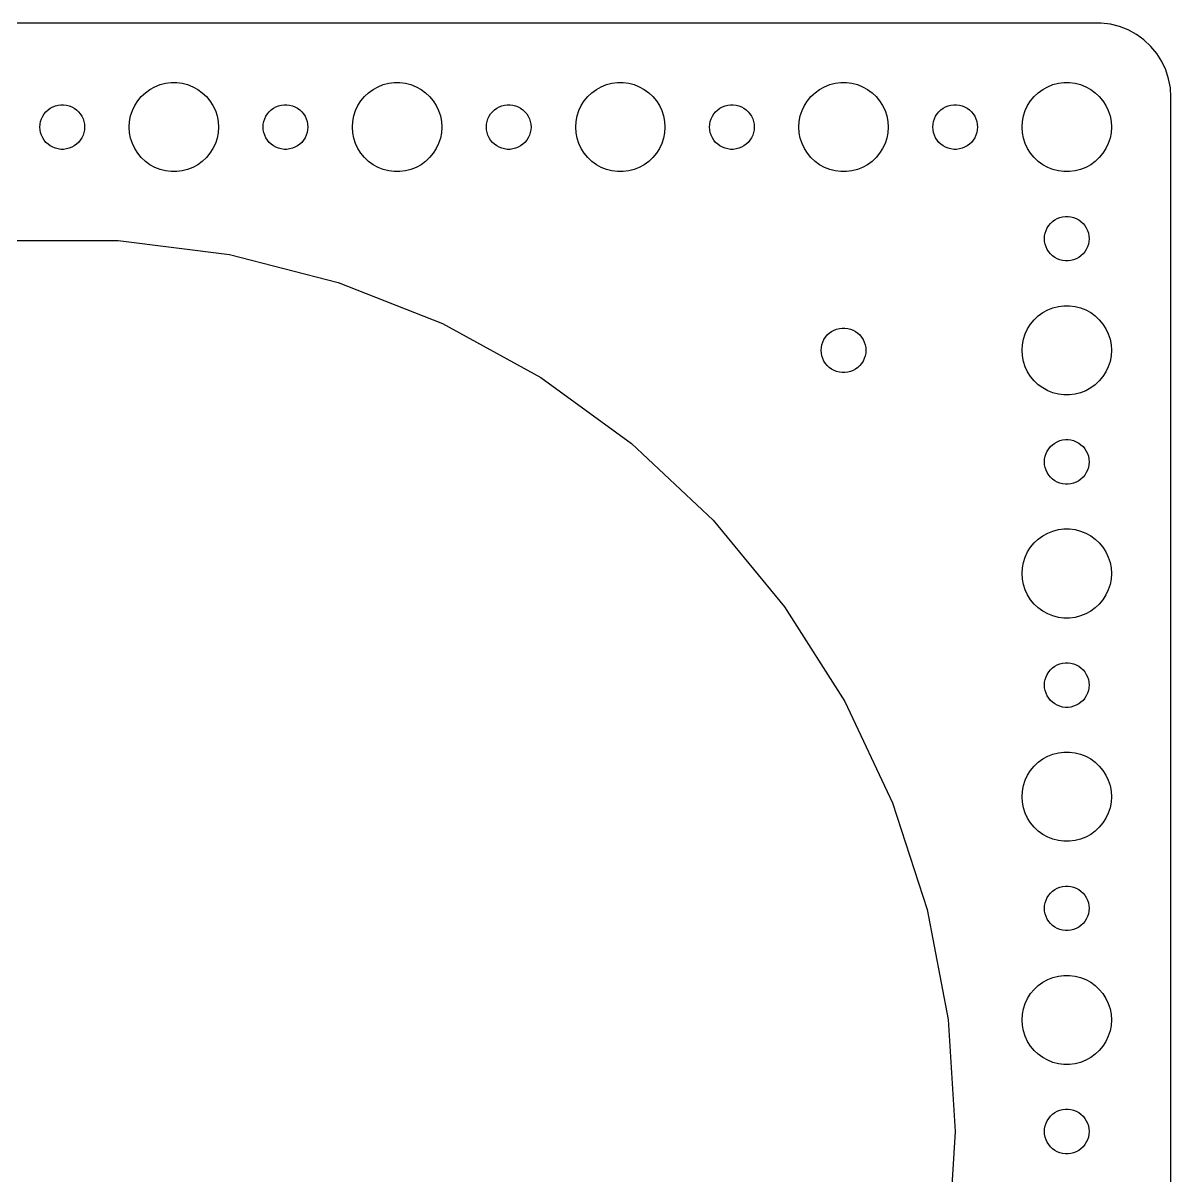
# Model space of a CAD drawing. Header units: metres. Extents: x -74 to 74, y -74 to 74.
# Drawn here: x -2.6 to 74.5, y -3 to 74.5 of the extents above; entities that cross this region are included whole.
import ezdxf

# ---------------------------------------------------------------- set-up
doc = ezdxf.new("R2010")
doc.units = ezdxf.units.M

msp = doc.modelspace()

# ---------------------------------------------------------------- linework, layer by layer
for p, q in [((69.8139, 74.4901), (-69.8139, 74.4901)), ((70.4369, 74.4114), (69.8139, 74.4901)), ((71.0451, 74.2553), (70.4369, 74.4114)), ((71.6289, 74.0241), (71.0451, 74.2553)), ((72.1791, 73.7216), (71.6289, 74.0241)), ((72.6871, 73.3526), (72.1791, 73.7216)), ((73.1448, 72.9227), (72.6871, 73.3526)), ((73.5451, 72.4389), (73.1448, 72.9227)), ((73.8815, 71.9088), (73.5451, 72.4389)), ((74.1489, 71.3406), (73.8815, 71.9088)), ((74.3429, 70.7434), (74.1489, 71.3406)), ((74.4606, 70.1267), (74.3429, 70.7434)), ((5.31308, 69.5536), (5.58772, 69.8115)), ((5.58772, 69.8115), (5.89252, 70.033)), ((5.89252, 70.033), (6.22266, 70.2145)), ((6.22266, 70.2145), (6.57294, 70.3532)), ((6.57294, 70.3532), (6.93785, 70.4469)), ((6.93785, 70.4469), (7.31161, 70.4941)), ((7.31161, 70.4941), (7.68837, 70.4941)), ((7.68837, 70.4941), (8.06213, 70.4469)), ((8.06213, 70.4469), (8.42705, 70.3532)), ((8.42705, 70.3532), (8.77733, 70.2145)), ((8.77733, 70.2145), (9.10747, 70.033)), ((9.10747, 70.033), (9.41226, 69.8115)), ((9.41226, 69.8115), (9.6869, 69.5536)), ((20.3131, 69.5536), (20.5877, 69.8115)), ((20.5877, 69.8115), (20.8925, 70.033)), ((20.8925, 70.033), (21.2227, 70.2145)), ((21.2227, 70.2145), (21.5729, 70.3532)), ((21.5729, 70.3532), (21.9379, 70.4469)), ((21.9379, 70.4469), (22.3116, 70.4941)), ((22.3116, 70.4941), (22.6884, 70.4941)), ((22.6884, 70.4941), (23.0621, 70.4469)), ((23.0621, 70.4469), (23.427, 70.3532)), ((23.427, 70.3532), (23.7773, 70.2145)), ((23.7773, 70.2145), (24.1075, 70.033)), ((24.1075, 70.033), (24.4123, 69.8115)), ((24.4123, 69.8115), (24.6869, 69.5536)), ((35.3131, 69.5536), (35.5877, 69.8115)), ((35.5877, 69.8115), (35.8925, 70.033)), ((35.8925, 70.033), (36.2227, 70.2145)), ((36.2227, 70.2145), (36.5729, 70.3532)), ((36.5729, 70.3532), (36.9379, 70.4469)), ((36.9379, 70.4469), (37.3116, 70.4941)), ((37.3116, 70.4941), (37.6884, 70.4941)), ((37.6884, 70.4941), (38.0621, 70.4469)), ((38.0621, 70.4469), (38.427, 70.3532)), ((38.427, 70.3532), (38.7773, 70.2145)), ((38.7773, 70.2145), (39.1075, 70.033)), ((39.1075, 70.033), (39.4123, 69.8115)), ((39.4123, 69.8115), (39.6869, 69.5536)), ((50.3131, 69.5536), (50.5877, 69.8115)), ((50.5877, 69.8115), (50.8925, 70.033)), ((50.8925, 70.033), (51.2227, 70.2145)), ((51.2227, 70.2145), (51.5729, 70.3532)), ((51.5729, 70.3532), (51.9379, 70.4469)), ((51.9379, 70.4469), (52.3116, 70.4941)), ((52.3116, 70.4941), (52.6884, 70.4941)), ((52.6884, 70.4941), (53.0621, 70.4469)), ((53.0621, 70.4469), (53.427, 70.3532)), ((53.427, 70.3532), (53.7773, 70.2145)), ((53.7773, 70.2145), (54.1075, 70.033)), ((54.1075, 70.033), (54.4123, 69.8115)), ((54.4123, 69.8115), (54.6869, 69.5536)), ((65.3131, 69.5536), (65.5877, 69.8115)), ((65.5877, 69.8115), (65.8925, 70.033)), ((65.8925, 70.033), (66.2227, 70.2145)), ((66.2227, 70.2145), (66.573, 70.3532)), ((66.573, 70.3532), (66.9379, 70.4469)), ((66.9379, 70.4469), (67.3116, 70.4941)), ((67.3116, 70.4941), (67.6884, 70.4941)), ((67.6884, 70.4941), (68.0621, 70.4469)), ((68.0621, 70.4469), (68.427, 70.3532)), ((68.427, 70.3532), (68.7773, 70.2145)), ((68.7773, 70.2145), (69.1075, 70.033)), ((69.1075, 70.033), (69.4123, 69.8115)), ((69.4123, 69.8115), (69.6869, 69.5536)), ((74.5, 69.5), (74.4606, 70.1267)), ((-0.46352, 68.9266), (-0.28107, 68.9734)), ((-0.28107, 68.9734), (-0.09418, 68.997)), ((-0.09418, 68.997), (0.09418, 68.997)), ((0.09418, 68.997), (0.28107, 68.9734)), ((0.28107, 68.9734), (0.46352, 68.9266)), ((4.87108, 68.9453), (5.07294, 69.2634)), ((5.07294, 69.2634), (5.31308, 69.5536)), ((9.6869, 69.5536), (9.92705, 69.2634)), ((9.92705, 69.2634), (10.1289, 68.9453)), ((14.5365, 68.9266), (14.7189, 68.9734)), ((14.7189, 68.9734), (14.9058, 68.997)), ((14.9058, 68.997), (15.0942, 68.997)), ((15.0942, 68.997), (15.2811, 68.9734)), ((15.2811, 68.9734), (15.4635, 68.9266)), ((19.8711, 68.9453), (20.0729, 69.2634)), ((20.0729, 69.2634), (20.3131, 69.5536)), ((24.6869, 69.5536), (24.927, 69.2634)), ((24.927, 69.2634), (25.1289, 68.9453)), ((29.5365, 68.9266), (29.7189, 68.9734)), ((29.7189, 68.9734), (29.9058, 68.997)), ((29.9058, 68.997), (30.0942, 68.997)), ((30.0942, 68.997), (30.2811, 68.9734)), ((30.2811, 68.9734), (30.4635, 68.9266)), ((34.8711, 68.9453), (35.0729, 69.2634)), ((35.0729, 69.2634), (35.3131, 69.5536)), ((39.6869, 69.5536), (39.927, 69.2634)), ((39.927, 69.2634), (40.1289, 68.9453)), ((44.5365, 68.9266), (44.7189, 68.9734)), ((44.7189, 68.9734), (44.9058, 68.997)), ((44.9058, 68.997), (45.0942, 68.997)), ((45.0942, 68.997), (45.2811, 68.9734)), ((45.2811, 68.9734), (45.4635, 68.9266)), ((49.8711, 68.9453), (50.0729, 69.2634)), ((50.0729, 69.2634), (50.3131, 69.5536)), ((54.6869, 69.5536), (54.927, 69.2634)), ((54.927, 69.2634), (55.1289, 68.9453)), ((59.5365, 68.9266), (59.7189, 68.9734)), ((59.7189, 68.9734), (59.9058, 68.997)), ((59.9058, 68.997), (60.0942, 68.997)), ((60.0942, 68.997), (60.2811, 68.9734)), ((60.2811, 68.9734), (60.4635, 68.9266)), ((64.8711, 68.9453), (65.073, 69.2634)), ((65.073, 69.2634), (65.3131, 69.5536)), ((69.6869, 69.5536), (69.927, 69.2634)), ((69.927, 69.2634), (70.1289, 68.9453)), ((74.5, -69.5), (74.5, 69.5)), ((-1.39465, 68.0522), (-1.31445, 68.2226)), ((-1.31445, 68.2226), (-1.21352, 68.3817)), ((-1.21352, 68.3817), (-1.09344, 68.5268)), ((-1.09344, 68.5268), (-0.95613, 68.6558)), ((-0.95613, 68.6558), (-0.80373, 68.7665)), ((-0.80373, 68.7665), (-0.63866, 68.8572)), ((-0.63866, 68.8572), (-0.46352, 68.9266)), ((0.46352, 68.9266), (0.63866, 68.8572)), ((0.63866, 68.8572), (0.80373, 68.7665)), ((0.80373, 68.7665), (0.95613, 68.6558)), ((0.95613, 68.6558), (1.09344, 68.5268)), ((1.09344, 68.5268), (1.21352, 68.3817)), ((1.21352, 68.3817), (1.31445, 68.2226)), ((1.31445, 68.2226), (1.39465, 68.0522)), ((4.52365, 67.876), (4.59424, 68.2461)), ((4.59424, 68.2461), (4.71066, 68.6044)), ((4.71066, 68.6044), (4.87108, 68.9453)), ((10.1289, 68.9453), (10.2893, 68.6044)), ((10.2893, 68.6044), (10.4057, 68.2461)), ((10.4057, 68.2461), (10.4763, 67.876)), ((13.6053, 68.0522), (13.6855, 68.2226)), ((13.6855, 68.2226), (13.7865, 68.3817)), ((13.7865, 68.3817), (13.9065, 68.5268)), ((13.9065, 68.5268), (14.0439, 68.6558)), ((14.0439, 68.6558), (14.1963, 68.7665)), ((14.1963, 68.7665), (14.3613, 68.8572)), ((14.3613, 68.8572), (14.5365, 68.9266)), ((15.4635, 68.9266), (15.6387, 68.8572)), ((15.6387, 68.8572), (15.8037, 68.7665)), ((15.8037, 68.7665), (15.9561, 68.6558)), ((15.9561, 68.6558), (16.0934, 68.5268)), ((16.0934, 68.5268), (16.2135, 68.3817)), ((16.2135, 68.3817), (16.3145, 68.2226)), ((16.3145, 68.2226), (16.3947, 68.0522)), ((19.5237, 67.876), (19.5942, 68.2461)), ((19.5942, 68.2461), (19.7107, 68.6044)), ((19.7107, 68.6044), (19.8711, 68.9453)), ((25.1289, 68.9453), (25.2893, 68.6044)), ((25.2893, 68.6044), (25.4057, 68.2461)), ((25.4057, 68.2461), (25.4763, 67.876)), ((28.6053, 68.0522), (28.6855, 68.2226)), ((28.6855, 68.2226), (28.7865, 68.3817)), ((28.7865, 68.3817), (28.9065, 68.5268)), ((28.9065, 68.5268), (29.0439, 68.6558)), ((29.0439, 68.6558), (29.1963, 68.7665)), ((29.1963, 68.7665), (29.3613, 68.8572)), ((29.3613, 68.8572), (29.5365, 68.9266)), ((30.4635, 68.9266), (30.6387, 68.8572)), ((30.6387, 68.8572), (30.8037, 68.7665)), ((30.8037, 68.7665), (30.9561, 68.6558)), ((30.9561, 68.6558), (31.0934, 68.5268)), ((31.0934, 68.5268), (31.2135, 68.3817)), ((31.2135, 68.3817), (31.3145, 68.2226)), ((31.3145, 68.2226), (31.3947, 68.0522)), ((34.5237, 67.876), (34.5942, 68.2461)), ((34.5942, 68.2461), (34.7107, 68.6044)), ((34.7107, 68.6044), (34.8711, 68.9453)), ((40.1289, 68.9453), (40.2893, 68.6044)), ((40.2893, 68.6044), (40.4057, 68.2461)), ((40.4057, 68.2461), (40.4763, 67.876)), ((43.6053, 68.0522), (43.6855, 68.2226)), ((43.6855, 68.2226), (43.7865, 68.3817)), ((43.7865, 68.3817), (43.9065, 68.5268)), ((43.9065, 68.5268), (44.0439, 68.6558)), ((44.0439, 68.6558), (44.1963, 68.7665)), ((44.1963, 68.7665), (44.3613, 68.8572)), ((44.3613, 68.8572), (44.5365, 68.9266)), ((45.4635, 68.9266), (45.6387, 68.8572)), ((45.6387, 68.8572), (45.8037, 68.7665)), ((45.8037, 68.7665), (45.9561, 68.6558)), ((45.9561, 68.6558), (46.0934, 68.5268)), ((46.0934, 68.5268), (46.2135, 68.3817)), ((46.2135, 68.3817), (46.3145, 68.2226)), ((46.3145, 68.2226), (46.3947, 68.0522)), ((49.5237, 67.876), (49.5942, 68.2461)), ((49.5942, 68.2461), (49.7107, 68.6044)), ((49.7107, 68.6044), (49.8711, 68.9453)), ((55.1289, 68.9453), (55.2893, 68.6044)), ((55.2893, 68.6044), (55.4057, 68.2461)), ((55.4057, 68.2461), (55.4763, 67.876)), ((58.6053, 68.0522), (58.6855, 68.2226)), ((58.6855, 68.2226), (58.7865, 68.3817)), ((58.7865, 68.3817), (58.9065, 68.5268)), ((58.9065, 68.5268), (59.0439, 68.6558)), ((59.0439, 68.6558), (59.1963, 68.7665)), ((59.1963, 68.7665), (59.3613, 68.8572)), ((59.3613, 68.8572), (59.5365, 68.9266)), ((60.4635, 68.9266), (60.6387, 68.8572)), ((60.6387, 68.8572), (60.8037, 68.7665)), ((60.8037, 68.7665), (60.9561, 68.6558)), ((60.9561, 68.6558), (61.0934, 68.5268)), ((61.0934, 68.5268), (61.2135, 68.3817)), ((61.2135, 68.3817), (61.3145, 68.2226)), ((61.3145, 68.2226), (61.3947, 68.0522)), ((64.5237, 67.876), (64.5943, 68.2461)), ((64.5943, 68.2461), (64.7107, 68.6044)), ((64.7107, 68.6044), (64.8711, 68.9453)), ((70.1289, 68.9453), (70.2893, 68.6044)), ((70.2893, 68.6044), (70.4057, 68.2461)), ((70.4057, 68.2461), (70.4763, 67.876)), ((-1.5, 67.5), (-1.48816, 67.688)), ((-1.48816, 67.312), (-1.5, 67.5)), ((-1.48816, 67.688), (-1.45287, 67.873)), ((-1.45287, 67.873), (-1.39465, 68.0522)), ((1.39465, 68.0522), (1.45287, 67.873)), ((1.45287, 67.873), (1.48816, 67.688)), ((1.48816, 67.688), (1.5, 67.5)), ((1.5, 67.5), (1.48816, 67.312)), ((4.5, 67.5), (4.52365, 67.876)), ((4.52365, 67.124), (4.5, 67.5)), ((10.4763, 67.876), (10.5, 67.5)), ((10.5, 67.5), (10.4763, 67.124)), ((13.5, 67.5), (13.5118, 67.688)), ((13.5118, 67.312), (13.5, 67.5)), ((13.5118, 67.688), (13.5471, 67.873)), ((13.5471, 67.873), (13.6053, 68.0522)), ((16.3947, 68.0522), (16.4529, 67.873)), ((16.4529, 67.873), (16.4882, 67.688)), ((16.4882, 67.688), (16.5, 67.5)), ((16.5, 67.5), (16.4882, 67.312)), ((19.5, 67.5), (19.5237, 67.876)), ((19.5237, 67.124), (19.5, 67.5)), ((25.4763, 67.876), (25.5, 67.5)), ((25.5, 67.5), (25.4763, 67.124)), ((28.5, 67.5), (28.5118, 67.688)), ((28.5118, 67.312), (28.5, 67.5)), ((28.5118, 67.688), (28.5471, 67.873)), ((28.5471, 67.873), (28.6053, 68.0522)), ((31.3947, 68.0522), (31.4529, 67.873)), ((31.4529, 67.873), (31.4882, 67.688)), ((31.4882, 67.688), (31.5, 67.5)), ((31.5, 67.5), (31.4882, 67.312)), ((34.5, 67.5), (34.5237, 67.876)), ((34.5237, 67.124), (34.5, 67.5)), ((40.4763, 67.876), (40.5, 67.5)), ((40.5, 67.5), (40.4763, 67.124)), ((43.5, 67.5), (43.5118, 67.688)), ((43.5118, 67.312), (43.5, 67.5)), ((43.5118, 67.688), (43.5471, 67.873)), ((43.5471, 67.873), (43.6053, 68.0522)), ((46.3947, 68.0522), (46.4529, 67.873)), ((46.4529, 67.873), (46.4882, 67.688)), ((46.4882, 67.688), (46.5, 67.5)), ((46.5, 67.5), (46.4882, 67.312)), ((49.5, 67.5), (49.5237, 67.876)), ((49.5237, 67.124), (49.5, 67.5)), ((55.4763, 67.876), (55.5, 67.5)), ((55.5, 67.5), (55.4763, 67.124)), ((58.5, 67.5), (58.5118, 67.688)), ((58.5118, 67.312), (58.5, 67.5)), ((58.5118, 67.688), (58.5471, 67.873)), ((58.5471, 67.873), (58.6053, 68.0522)), ((61.3947, 68.0522), (61.4529, 67.873)), ((61.4529, 67.873), (61.4882, 67.688)), ((61.4882, 67.688), (61.5, 67.5)), ((61.5, 67.5), (61.4882, 67.312)), ((64.5, 67.5), (64.5237, 67.876)), ((64.5237, 67.124), (64.5, 67.5)), ((70.4763, 67.876), (70.5, 67.5)), ((70.5, 67.5), (70.4763, 67.124)), ((-1.45287, 67.127), (-1.48816, 67.312)), ((-1.39465, 66.9478), (-1.45287, 67.127)), ((-1.31445, 66.7774), (-1.39465, 66.9478)), ((-1.21352, 66.6183), (-1.31445, 66.7774)), ((1.31445, 66.7774), (1.21352, 66.6183)), ((1.39465, 66.9478), (1.31445, 66.7774)), ((1.45287, 67.127), (1.39465, 66.9478)), ((1.48816, 67.312), (1.45287, 67.127)), ((4.59424, 66.7539), (4.52365, 67.124)), ((4.71066, 66.3956), (4.59424, 66.7539)), ((10.4057, 66.7539), (10.2893, 66.3956)), ((10.4763, 67.124), (10.4057, 66.7539)), ((13.5471, 67.127), (13.5118, 67.312)), ((13.6053, 66.9478), (13.5471, 67.127)), ((13.6855, 66.7774), (13.6053, 66.9478)), ((13.7865, 66.6183), (13.6855, 66.7774)), ((16.3145, 66.7774), (16.2135, 66.6183)), ((16.3947, 66.9478), (16.3145, 66.7774)), ((16.4529, 67.127), (16.3947, 66.9478)), ((16.4882, 67.312), (16.4529, 67.127)), ((19.5942, 66.7539), (19.5237, 67.124)), ((19.7107, 66.3956), (19.5942, 66.7539)), ((25.4057, 66.7539), (25.2893, 66.3956)), ((25.4763, 67.124), (25.4057, 66.7539)), ((28.5471, 67.127), (28.5118, 67.312)), ((28.6053, 66.9478), (28.5471, 67.127)), ((28.6855, 66.7774), (28.6053, 66.9478)), ((28.7865, 66.6183), (28.6855, 66.7774)), ((31.3145, 66.7774), (31.2135, 66.6183)), ((31.3947, 66.9478), (31.3145, 66.7774)), ((31.4529, 67.127), (31.3947, 66.9478)), ((31.4882, 67.312), (31.4529, 67.127)), ((34.5942, 66.7539), (34.5237, 67.124)), ((34.7107, 66.3956), (34.5942, 66.7539)), ((40.4057, 66.7539), (40.2893, 66.3956)), ((40.4763, 67.124), (40.4057, 66.7539)), ((43.5471, 67.127), (43.5118, 67.312)), ((43.6053, 66.9478), (43.5471, 67.127)), ((43.6855, 66.7774), (43.6053, 66.9478)), ((43.7865, 66.6183), (43.6855, 66.7774)), ((46.3145, 66.7774), (46.2135, 66.6183)), ((46.3947, 66.9478), (46.3145, 66.7774)), ((46.4529, 67.127), (46.3947, 66.9478)), ((46.4882, 67.312), (46.4529, 67.127)), ((49.5942, 66.7539), (49.5237, 67.124)), ((49.7107, 66.3956), (49.5942, 66.7539)), ((55.4057, 66.7539), (55.2893, 66.3956)), ((55.4763, 67.124), (55.4057, 66.7539)), ((58.5471, 67.127), (58.5118, 67.312)), ((58.6053, 66.9478), (58.5471, 67.127)), ((58.6855, 66.7774), (58.6053, 66.9478)), ((58.7865, 66.6183), (58.6855, 66.7774)), ((61.3145, 66.7774), (61.2135, 66.6183)), ((61.3947, 66.9478), (61.3145, 66.7774)), ((61.4529, 67.127), (61.3947, 66.9478)), ((61.4882, 67.312), (61.4529, 67.127)), ((64.5943, 66.7539), (64.5237, 67.124)), ((64.7107, 66.3956), (64.5943, 66.7539)), ((70.4057, 66.7539), (70.2893, 66.3956)), ((70.4763, 67.124), (70.4057, 66.7539)), ((-1.09344, 66.4732), (-1.21352, 66.6183)), ((-0.95613, 66.3442), (-1.09344, 66.4732)), ((-0.80373, 66.2335), (-0.95613, 66.3442)), ((-0.63866, 66.1428), (-0.80373, 66.2335)), ((-0.46352, 66.0734), (-0.63866, 66.1428)), ((-0.28107, 66.0266), (-0.46352, 66.0734)), ((-0.09418, 66.003), (-0.28107, 66.0266)), ((0.09418, 66.003), (-0.09418, 66.003)), ((0.28107, 66.0266), (0.09418, 66.003)), ((0.46352, 66.0734), (0.28107, 66.0266)), ((0.63866, 66.1428), (0.46352, 66.0734)), ((0.80373, 66.2335), (0.63866, 66.1428)), ((0.95613, 66.3442), (0.80373, 66.2335)), ((1.09344, 66.4732), (0.95613, 66.3442)), ((1.21352, 66.6183), (1.09344, 66.4732)), ((4.87108, 66.0547), (4.71066, 66.3956)), ((5.07294, 65.7366), (4.87108, 66.0547)), ((10.1289, 66.0547), (9.92705, 65.7366)), ((10.2893, 66.3956), (10.1289, 66.0547)), ((13.9065, 66.4732), (13.7865, 66.6183)), ((14.0439, 66.3442), (13.9065, 66.4732)), ((14.1963, 66.2335), (14.0439, 66.3442)), ((14.3613, 66.1428), (14.1963, 66.2335)), ((14.5365, 66.0734), (14.3613, 66.1428)), ((14.7189, 66.0266), (14.5365, 66.0734)), ((14.9058, 66.003), (14.7189, 66.0266)), ((15.0942, 66.003), (14.9058, 66.003)), ((15.2811, 66.0266), (15.0942, 66.003)), ((15.4635, 66.0734), (15.2811, 66.0266)), ((15.6387, 66.1428), (15.4635, 66.0734)), ((15.8037, 66.2335), (15.6387, 66.1428)), ((15.9561, 66.3442), (15.8037, 66.2335)), ((16.0934, 66.4732), (15.9561, 66.3442)), ((16.2135, 66.6183), (16.0934, 66.4732)), ((19.8711, 66.0547), (19.7107, 66.3956)), ((20.0729, 65.7366), (19.8711, 66.0547)), ((25.1289, 66.0547), (24.927, 65.7366)), ((25.2893, 66.3956), (25.1289, 66.0547)), ((28.9065, 66.4732), (28.7865, 66.6183)), ((29.0439, 66.3442), (28.9065, 66.4732)), ((29.1963, 66.2335), (29.0439, 66.3442)), ((29.3613, 66.1428), (29.1963, 66.2335)), ((29.5365, 66.0734), (29.3613, 66.1428)), ((29.7189, 66.0266), (29.5365, 66.0734)), ((29.9058, 66.003), (29.7189, 66.0266)), ((30.0942, 66.003), (29.9058, 66.003)), ((30.2811, 66.0266), (30.0942, 66.003)), ((30.4635, 66.0734), (30.2811, 66.0266)), ((30.6387, 66.1428), (30.4635, 66.0734)), ((30.8037, 66.2335), (30.6387, 66.1428)), ((30.9561, 66.3442), (30.8037, 66.2335)), ((31.0934, 66.4732), (30.9561, 66.3442)), ((31.2135, 66.6183), (31.0934, 66.4732)), ((34.8711, 66.0547), (34.7107, 66.3956)), ((35.0729, 65.7366), (34.8711, 66.0547)), ((40.1289, 66.0547), (39.927, 65.7366)), ((40.2893, 66.3956), (40.1289, 66.0547)), ((43.9065, 66.4732), (43.7865, 66.6183)), ((44.0439, 66.3442), (43.9065, 66.4732)), ((44.1963, 66.2335), (44.0439, 66.3442)), ((44.3613, 66.1428), (44.1963, 66.2335)), ((44.5365, 66.0734), (44.3613, 66.1428)), ((44.7189, 66.0266), (44.5365, 66.0734)), ((44.9058, 66.003), (44.7189, 66.0266)), ((45.0942, 66.003), (44.9058, 66.003)), ((45.2811, 66.0266), (45.0942, 66.003)), ((45.4635, 66.0734), (45.2811, 66.0266)), ((45.6387, 66.1428), (45.4635, 66.0734)), ((45.8037, 66.2335), (45.6387, 66.1428)), ((45.9561, 66.3442), (45.8037, 66.2335)), ((46.0934, 66.4732), (45.9561, 66.3442)), ((46.2135, 66.6183), (46.0934, 66.4732)), ((49.8711, 66.0547), (49.7107, 66.3956)), ((50.0729, 65.7366), (49.8711, 66.0547)), ((55.1289, 66.0547), (54.927, 65.7366)), ((55.2893, 66.3956), (55.1289, 66.0547)), ((58.9065, 66.4732), (58.7865, 66.6183)), ((59.0439, 66.3442), (58.9065, 66.4732)), ((59.1963, 66.2335), (59.0439, 66.3442)), ((59.3613, 66.1428), (59.1963, 66.2335)), ((59.5365, 66.0734), (59.3613, 66.1428)), ((59.7189, 66.0266), (59.5365, 66.0734)), ((59.9058, 66.003), (59.7189, 66.0266)), ((60.0942, 66.003), (59.9058, 66.003)), ((60.2811, 66.0266), (60.0942, 66.003)), ((60.4635, 66.0734), (60.2811, 66.0266)), ((60.6387, 66.1428), (60.4635, 66.0734)), ((60.8037, 66.2335), (60.6387, 66.1428)), ((60.9561, 66.3442), (60.8037, 66.2335)), ((61.0934, 66.4732), (60.9561, 66.3442)), ((61.2135, 66.6183), (61.0934, 66.4732)), ((64.8711, 66.0547), (64.7107, 66.3956)), ((65.073, 65.7366), (64.8711, 66.0547)), ((70.1289, 66.0547), (69.927, 65.7366)), ((70.2893, 66.3956), (70.1289, 66.0547)), ((5.31308, 65.4464), (5.07294, 65.7366)), ((5.58772, 65.1885), (5.31308, 65.4464)), ((5.89252, 64.967), (5.58772, 65.1885)), ((9.41226, 65.1885), (9.10747, 64.967)), ((9.6869, 65.4464), (9.41226, 65.1885)), ((9.92705, 65.7366), (9.6869, 65.4464)), ((20.3131, 65.4464), (20.0729, 65.7366)), ((20.5877, 65.1885), (20.3131, 65.4464)), ((20.8925, 64.967), (20.5877, 65.1885)), ((24.4123, 65.1885), (24.1075, 64.967)), ((24.6869, 65.4464), (24.4123, 65.1885)), ((24.927, 65.7366), (24.6869, 65.4464)), ((35.3131, 65.4464), (35.0729, 65.7366)), ((35.5877, 65.1885), (35.3131, 65.4464)), ((35.8925, 64.967), (35.5877, 65.1885)), ((39.4123, 65.1885), (39.1075, 64.967)), ((39.6869, 65.4464), (39.4123, 65.1885)), ((39.927, 65.7366), (39.6869, 65.4464)), ((50.3131, 65.4464), (50.0729, 65.7366)), ((50.5877, 65.1885), (50.3131, 65.4464)), ((50.8925, 64.967), (50.5877, 65.1885)), ((54.4123, 65.1885), (54.1075, 64.967)), ((54.6869, 65.4464), (54.4123, 65.1885)), ((54.927, 65.7366), (54.6869, 65.4464)), ((65.3131, 65.4464), (65.073, 65.7366)), ((65.5877, 65.1885), (65.3131, 65.4464)), ((65.8925, 64.967), (65.5877, 65.1885)), ((69.4123, 65.1885), (69.1075, 64.967)), ((69.6869, 65.4464), (69.4123, 65.1885)), ((69.927, 65.7366), (69.6869, 65.4464)), ((6.22266, 64.7855), (5.89252, 64.967)), ((6.57294, 64.6468), (6.22266, 64.7855)), ((6.93785, 64.5531), (6.57294, 64.6468)), ((7.31161, 64.5059), (6.93785, 64.5531)), ((7.68837, 64.5059), (7.31161, 64.5059)), ((8.06213, 64.5531), (7.68837, 64.5059)), ((8.42705, 64.6468), (8.06213, 64.5531)), ((8.77733, 64.7855), (8.42705, 64.6468)), ((9.10747, 64.967), (8.77733, 64.7855)), ((21.2227, 64.7855), (20.8925, 64.967)), ((21.5729, 64.6468), (21.2227, 64.7855)), ((21.9379, 64.5531), (21.5729, 64.6468)), ((22.3116, 64.5059), (21.9379, 64.5531)), ((22.6884, 64.5059), (22.3116, 64.5059)), ((23.0621, 64.5531), (22.6884, 64.5059)), ((23.427, 64.6468), (23.0621, 64.5531)), ((23.7773, 64.7855), (23.427, 64.6468)), ((24.1075, 64.967), (23.7773, 64.7855)), ((36.2227, 64.7855), (35.8925, 64.967)), ((36.5729, 64.6468), (36.2227, 64.7855)), ((36.9379, 64.5531), (36.5729, 64.6468)), ((37.3116, 64.5059), (36.9379, 64.5531)), ((37.6884, 64.5059), (37.3116, 64.5059)), ((38.0621, 64.5531), (37.6884, 64.5059)), ((38.427, 64.6468), (38.0621, 64.5531)), ((38.7773, 64.7855), (38.427, 64.6468)), ((39.1075, 64.967), (38.7773, 64.7855)), ((51.2227, 64.7855), (50.8925, 64.967)), ((51.5729, 64.6468), (51.2227, 64.7855)), ((51.9379, 64.5531), (51.5729, 64.6468)), ((52.3116, 64.5059), (51.9379, 64.5531)), ((52.6884, 64.5059), (52.3116, 64.5059)), ((53.0621, 64.5531), (52.6884, 64.5059)), ((53.427, 64.6468), (53.0621, 64.5531)), ((53.7773, 64.7855), (53.427, 64.6468)), ((54.1075, 64.967), (53.7773, 64.7855)), ((66.2227, 64.7855), (65.8925, 64.967)), ((66.573, 64.6468), (66.2227, 64.7855)), ((66.9379, 64.5531), (66.573, 64.6468)), ((67.3116, 64.5059), (66.9379, 64.5531)), ((67.6884, 64.5059), (67.3116, 64.5059)), ((68.0621, 64.5531), (67.6884, 64.5059)), ((68.427, 64.6468), (68.0621, 64.5531)), ((68.7773, 64.7855), (68.427, 64.6468)), ((69.1075, 64.967), (68.7773, 64.7855)), ((66.5439, 61.1558), (66.6963, 61.2665)), ((66.6963, 61.2665), (66.8613, 61.3572)), ((66.8613, 61.3572), (67.0365, 61.4266)), ((67.0365, 61.4266), (67.2189, 61.4734)), ((67.2189, 61.4734), (67.4058, 61.497)), ((67.4058, 61.497), (67.5942, 61.497)), ((67.5942, 61.497), (67.7811, 61.4734)), ((67.7811, 61.4734), (67.9635, 61.4266)), ((67.9635, 61.4266), (68.1387, 61.3572)), ((68.1387, 61.3572), (68.3037, 61.2665)), ((68.3037, 61.2665), (68.4561, 61.1558)), ((66.0471, 60.373), (66.1053, 60.5522)), ((66.1053, 60.5522), (66.1855, 60.7226)), ((66.1855, 60.7226), (66.2865, 60.8817)), ((66.2865, 60.8817), (66.4065, 61.0268)), ((66.4065, 61.0268), (66.5439, 61.1558)), ((68.4561, 61.1558), (68.5934, 61.0268)), ((68.5934, 61.0268), (68.7135, 60.8817)), ((68.7135, 60.8817), (68.8145, 60.7226)), ((68.8145, 60.7226), (68.8947, 60.5522)), ((68.8947, 60.5522), (68.9529, 60.373)), ((-3.76743, 59.8816), (3.76743, 59.8816)), ((3.76743, 59.8816), (11.2429, 58.9372)), ((66, 60), (66.0118, 60.188)), ((66.0118, 59.812), (66, 60)), ((66.0118, 60.188), (66.0471, 60.373)), ((66.0471, 59.627), (66.0118, 59.812)), ((68.9529, 60.373), (68.9882, 60.188)), ((68.9882, 59.812), (68.9529, 59.627)), ((68.9882, 60.188), (69, 60)), ((69, 60), (68.9882, 59.812)), ((11.2429, 58.9372), (18.541, 57.0634)), ((66.1053, 59.4478), (66.0471, 59.627)), ((66.1855, 59.2774), (66.1053, 59.4478)), ((66.2865, 59.1183), (66.1855, 59.2774)), ((66.4065, 58.9732), (66.2865, 59.1183)), ((66.5439, 58.8442), (66.4065, 58.9732)), ((68.5934, 58.9732), (68.4561, 58.8442)), ((68.7135, 59.1183), (68.5934, 58.9732)), ((68.8145, 59.2774), (68.7135, 59.1183)), ((68.8947, 59.4478), (68.8145, 59.2774)), ((68.9529, 59.627), (68.8947, 59.4478)), ((66.6963, 58.7335), (66.5439, 58.8442)), ((66.8613, 58.6428), (66.6963, 58.7335)), ((67.0365, 58.5734), (66.8613, 58.6428)), ((67.2189, 58.5266), (67.0365, 58.5734)), ((67.4058, 58.503), (67.2189, 58.5266)), ((67.5942, 58.503), (67.4058, 58.503)), ((67.7811, 58.5266), (67.5942, 58.503)), ((67.9635, 58.5734), (67.7811, 58.5266)), ((68.1387, 58.6428), (67.9635, 58.5734)), ((68.3037, 58.7335), (68.1387, 58.6428)), ((68.4561, 58.8442), (68.3037, 58.7335)), ((18.541, 57.0634), (25.5468, 54.2896)), ((65.5877, 54.8115), (65.8925, 55.033)), ((65.8925, 55.033), (66.2227, 55.2145)), ((66.2227, 55.2145), (66.573, 55.3532)), ((66.573, 55.3532), (66.9379, 55.4469)), ((66.9379, 55.4469), (67.3116, 55.4941)), ((67.3116, 55.4941), (67.6884, 55.4941)), ((67.6884, 55.4941), (68.0621, 55.4469)), ((68.0621, 55.4469), (68.427, 55.3532)), ((68.427, 55.3532), (68.7773, 55.2145)), ((68.7773, 55.2145), (69.1075, 55.033)), ((69.1075, 55.033), (69.4123, 54.8115)), ((25.5468, 54.2896), (32.1496, 50.6597)), ((64.8711, 53.9453), (65.073, 54.2634)), ((65.073, 54.2634), (65.3131, 54.5536)), ((65.3131, 54.5536), (65.5877, 54.8115)), ((69.4123, 54.8115), (69.6869, 54.5536)), ((69.6869, 54.5536), (69.927, 54.2634)), ((69.927, 54.2634), (70.1289, 53.9453)), ((51.2865, 53.3817), (51.4065, 53.5268)), ((51.4065, 53.5268), (51.5439, 53.6558)), ((51.5439, 53.6558), (51.6963, 53.7665)), ((51.6963, 53.7665), (51.8613, 53.8572)), ((51.8613, 53.8572), (52.0365, 53.9266)), ((52.0365, 53.9266), (52.2189, 53.9734)), ((52.2189, 53.9734), (52.4058, 53.997)), ((52.4058, 53.997), (52.5942, 53.997)), ((52.5942, 53.997), (52.7811, 53.9734)), ((52.7811, 53.9734), (52.9635, 53.9266)), ((52.9635, 53.9266), (53.1387, 53.8572)), ((53.1387, 53.8572), (53.3037, 53.7665)), ((53.3037, 53.7665), (53.4561, 53.6558)), ((53.4561, 53.6558), (53.5934, 53.5268)), ((53.5934, 53.5268), (53.7135, 53.3817)), ((64.5943, 53.2461), (64.7107, 53.6044)), ((64.7107, 53.6044), (64.8711, 53.9453)), ((70.1289, 53.9453), (70.2893, 53.6044)), ((70.2893, 53.6044), (70.4057, 53.2461)), ((51, 52.5), (51.0118, 52.688)), ((51.0118, 52.688), (51.0471, 52.873)), ((51.0471, 52.873), (51.1053, 53.0522)), ((51.1053, 53.0522), (51.1855, 53.2226)), ((51.1855, 53.2226), (51.2865, 53.3817)), ((53.7135, 53.3817), (53.8145, 53.2226)), ((53.8145, 53.2226), (53.8947, 53.0522)), ((53.8947, 53.0522), (53.9529, 52.873)), ((53.9529, 52.873), (53.9882, 52.688)), ((53.9882, 52.688), (54, 52.5)), ((64.5, 52.5), (64.5237, 52.876)), ((64.5237, 52.876), (64.5943, 53.2461)), ((70.4057, 53.2461), (70.4763, 52.876)), ((70.4763, 52.876), (70.5, 52.5)), ((51.0118, 52.312), (51, 52.5)), ((51.0471, 52.127), (51.0118, 52.312)), ((51.1053, 51.9478), (51.0471, 52.127)), ((51.1855, 51.7774), (51.1053, 51.9478)), ((53.8947, 51.9478), (53.8145, 51.7774)), ((53.9529, 52.127), (53.8947, 51.9478)), ((53.9882, 52.312), (53.9529, 52.127)), ((54, 52.5), (53.9882, 52.312)), ((64.5237, 52.124), (64.5, 52.5)), ((64.5943, 51.7539), (64.5237, 52.124)), ((70.4763, 52.124), (70.4057, 51.7539)), ((70.5, 52.5), (70.4763, 52.124)), ((51.2865, 51.6183), (51.1855, 51.7774)), ((51.4065, 51.4732), (51.2865, 51.6183)), ((51.5439, 51.3442), (51.4065, 51.4732)), ((51.6963, 51.2335), (51.5439, 51.3442)), ((51.8613, 51.1428), (51.6963, 51.2335)), ((52.0365, 51.0734), (51.8613, 51.1428)), ((53.1387, 51.1428), (52.9635, 51.0734)), ((53.3037, 51.2335), (53.1387, 51.1428)), ((53.4561, 51.3442), (53.3037, 51.2335)), ((53.5934, 51.4732), (53.4561, 51.3442)), ((53.7135, 51.6183), (53.5934, 51.4732)), ((53.8145, 51.7774), (53.7135, 51.6183)), ((64.7107, 51.3956), (64.5943, 51.7539)), ((64.8711, 51.0547), (64.7107, 51.3956)), ((70.2893, 51.3956), (70.1289, 51.0547)), ((70.4057, 51.7539), (70.2893, 51.3956)), ((32.1496, 50.6597), (38.2454, 46.2308)), ((52.2189, 51.0266), (52.0365, 51.0734)), ((52.4058, 51.003), (52.2189, 51.0266)), ((52.5942, 51.003), (52.4058, 51.003)), ((52.7811, 51.0266), (52.5942, 51.003)), ((52.9635, 51.0734), (52.7811, 51.0266)), ((65.073, 50.7366), (64.8711, 51.0547)), ((65.3131, 50.4464), (65.073, 50.7366)), ((65.5877, 50.1885), (65.3131, 50.4464)), ((69.6869, 50.4464), (69.4123, 50.1885)), ((69.927, 50.7366), (69.6869, 50.4464)), ((70.1289, 51.0547), (69.927, 50.7366)), ((65.8925, 49.967), (65.5877, 50.1885)), ((66.2227, 49.7855), (65.8925, 49.967)), ((66.573, 49.6468), (66.2227, 49.7855)), ((66.9379, 49.5531), (66.573, 49.6468)), ((68.427, 49.6468), (68.0621, 49.5531)), ((68.7773, 49.7855), (68.427, 49.6468)), ((69.1075, 49.967), (68.7773, 49.7855)), ((69.4123, 50.1885), (69.1075, 49.967)), ((67.3116, 49.5059), (66.9379, 49.5531)), ((67.6884, 49.5059), (67.3116, 49.5059)), ((68.0621, 49.5531), (67.6884, 49.5059)), ((67.2189, 46.4734), (67.4058, 46.497)), ((67.4058, 46.497), (67.5942, 46.497)), ((67.5942, 46.497), (67.7811, 46.4734)), ((38.2454, 46.2308), (43.7381, 41.0728)), ((66.1053, 45.5522), (66.1855, 45.7226)), ((66.1855, 45.7226), (66.2865, 45.8817)), ((66.2865, 45.8817), (66.4065, 46.0268)), ((66.4065, 46.0268), (66.5439, 46.1558)), ((66.5439, 46.1558), (66.6963, 46.2665)), ((66.6963, 46.2665), (66.8613, 46.3572)), ((66.8613, 46.3572), (67.0365, 46.4266)), ((67.0365, 46.4266), (67.2189, 46.4734)), ((67.7811, 46.4734), (67.9635, 46.4266)), ((67.9635, 46.4266), (68.1387, 46.3572)), ((68.1387, 46.3572), (68.3037, 46.2665)), ((68.3037, 46.2665), (68.4561, 46.1558)), ((68.4561, 46.1558), (68.5934, 46.0268)), ((68.5934, 46.0268), (68.7135, 45.8817)), ((68.7135, 45.8817), (68.8145, 45.7226)), ((68.8145, 45.7226), (68.8947, 45.5522)), ((66, 45), (66.0118, 45.188)), ((66.0118, 44.812), (66, 45)), ((66.0118, 45.188), (66.0471, 45.373)), ((66.0471, 45.373), (66.1053, 45.5522)), ((68.8947, 45.5522), (68.9529, 45.373)), ((68.9529, 45.373), (68.9882, 45.188)), ((68.9882, 45.188), (69, 45)), ((69, 45), (68.9882, 44.812)), ((66.0471, 44.627), (66.0118, 44.812)), ((66.1053, 44.4478), (66.0471, 44.627)), ((66.1855, 44.2774), (66.1053, 44.4478)), ((66.2865, 44.1183), (66.1855, 44.2774)), ((68.8145, 44.2774), (68.7135, 44.1183)), ((68.8947, 44.4478), (68.8145, 44.2774)), ((68.9529, 44.627), (68.8947, 44.4478)), ((68.9882, 44.812), (68.9529, 44.627)), ((66.4065, 43.9732), (66.2865, 44.1183)), ((66.5439, 43.8442), (66.4065, 43.9732)), ((66.6963, 43.7335), (66.5439, 43.8442)), ((66.8613, 43.6428), (66.6963, 43.7335)), ((67.0365, 43.5734), (66.8613, 43.6428)), ((67.2189, 43.5266), (67.0365, 43.5734)), ((67.4058, 43.503), (67.2189, 43.5266)), ((67.5942, 43.503), (67.4058, 43.503)), ((67.7811, 43.5266), (67.5942, 43.503)), ((67.9635, 43.5734), (67.7811, 43.5266)), ((68.1387, 43.6428), (67.9635, 43.5734)), ((68.3037, 43.7335), (68.1387, 43.6428)), ((68.4561, 43.8442), (68.3037, 43.7335)), ((68.5934, 43.9732), (68.4561, 43.8442)), ((68.7135, 44.1183), (68.5934, 43.9732)), ((43.7381, 41.0728), (48.541, 35.2671)), ((66.2227, 40.2145), (66.573, 40.3532)), ((66.573, 40.3532), (66.9379, 40.4469)), ((66.9379, 40.4469), (67.3116, 40.4941)), ((67.3116, 40.4941), (67.6884, 40.4941)), ((67.6884, 40.4941), (68.0621, 40.4469)), ((68.0621, 40.4469), (68.427, 40.3532)), ((68.427, 40.3532), (68.7773, 40.2145)), ((65.073, 39.2634), (65.3131, 39.5536)), ((65.3131, 39.5536), (65.5877, 39.8115)), ((65.5877, 39.8115), (65.8925, 40.033)), ((65.8925, 40.033), (66.2227, 40.2145)), ((68.7773, 40.2145), (69.1075, 40.033)), ((69.1075, 40.033), (69.4123, 39.8115)), ((69.4123, 39.8115), (69.6869, 39.5536)), ((69.6869, 39.5536), (69.927, 39.2634)), ((64.7107, 38.6044), (64.8711, 38.9453)), ((64.8711, 38.9453), (65.073, 39.2634)), ((69.927, 39.2634), (70.1289, 38.9453)), ((70.1289, 38.9453), (70.2893, 38.6044)), ((64.5237, 37.876), (64.5943, 38.2461)), ((64.5943, 38.2461), (64.7107, 38.6044)), ((70.2893, 38.6044), (70.4057, 38.2461)), ((70.4057, 38.2461), (70.4763, 37.876)), ((64.5, 37.5), (64.5237, 37.876)), ((64.5237, 37.124), (64.5, 37.5)), ((70.4763, 37.876), (70.5, 37.5)), ((70.5, 37.5), (70.4763, 37.124)), ((64.5943, 36.7539), (64.5237, 37.124)), ((64.7107, 36.3956), (64.5943, 36.7539)), ((70.4057, 36.7539), (70.2893, 36.3956)), ((70.4763, 37.124), (70.4057, 36.7539)), ((64.8711, 36.0547), (64.7107, 36.3956)), ((65.073, 35.7366), (64.8711, 36.0547)), ((65.3131, 35.4464), (65.073, 35.7366)), ((69.927, 35.7366), (69.6869, 35.4464)), ((70.1289, 36.0547), (69.927, 35.7366)), ((70.2893, 36.3956), (70.1289, 36.0547)), ((48.541, 35.2671), (52.5784, 28.9052)), ((65.5877, 35.1885), (65.3131, 35.4464)), ((65.8925, 34.967), (65.5877, 35.1885)), ((66.2227, 34.7855), (65.8925, 34.967)), ((69.1075, 34.967), (68.7773, 34.7855)), ((69.4123, 35.1885), (69.1075, 34.967)), ((69.6869, 35.4464), (69.4123, 35.1885)), ((66.573, 34.6468), (66.2227, 34.7855)), ((66.9379, 34.5531), (66.573, 34.6468)), ((67.3116, 34.5059), (66.9379, 34.5531)), ((67.6884, 34.5059), (67.3116, 34.5059)), ((68.0621, 34.5531), (67.6884, 34.5059)), ((68.427, 34.6468), (68.0621, 34.5531)), ((68.7773, 34.7855), (68.427, 34.6468)), ((66.2865, 30.8817), (66.4065, 31.0268)), ((66.4065, 31.0268), (66.5439, 31.1558)), ((66.5439, 31.1558), (66.6963, 31.2665)), ((66.6963, 31.2665), (66.8613, 31.3572)), ((66.8613, 31.3572), (67.0365, 31.4266)), ((67.0365, 31.4266), (67.2189, 31.4734)), ((67.2189, 31.4734), (67.4058, 31.497)), ((67.4058, 31.497), (67.5942, 31.497)), ((67.5942, 31.497), (67.7811, 31.4734)), ((67.7811, 31.4734), (67.9635, 31.4266)), ((67.9635, 31.4266), (68.1387, 31.3572)), ((68.1387, 31.3572), (68.3037, 31.2665)), ((68.3037, 31.2665), (68.4561, 31.1558)), ((68.4561, 31.1558), (68.5934, 31.0268)), ((68.5934, 31.0268), (68.7135, 30.8817)), ((66.0118, 30.188), (66.0471, 30.373)), ((66.0471, 30.373), (66.1053, 30.5522)), ((66.1053, 30.5522), (66.1855, 30.7226)), ((66.1855, 30.7226), (66.2865, 30.8817)), ((68.7135, 30.8817), (68.8145, 30.7226)), ((68.8145, 30.7226), (68.8947, 30.5522)), ((68.8947, 30.5522), (68.9529, 30.373)), ((68.9529, 30.373), (68.9882, 30.188)), ((66, 30), (66.0118, 30.188)), ((66.0118, 29.812), (66, 30)), ((66.0471, 29.627), (66.0118, 29.812)), ((66.1053, 29.4478), (66.0471, 29.627)), ((66.1855, 29.2774), (66.1053, 29.4478)), ((68.8947, 29.4478), (68.8145, 29.2774)), ((68.9529, 29.627), (68.8947, 29.4478)), ((68.9882, 29.812), (68.9529, 29.627)), ((68.9882, 30.188), (69, 30)), ((69, 30), (68.9882, 29.812)), ((52.5784, 28.9052), (55.7866, 22.0875)), ((66.2865, 29.1183), (66.1855, 29.2774)), ((66.4065, 28.9732), (66.2865, 29.1183)), ((66.5439, 28.8442), (66.4065, 28.9732)), ((66.6963, 28.7335), (66.5439, 28.8442)), ((66.8613, 28.6427), (66.6963, 28.7335)), ((68.3037, 28.7335), (68.1387, 28.6427)), ((68.4561, 28.8442), (68.3037, 28.7335)), ((68.5934, 28.9732), (68.4561, 28.8442)), ((68.7135, 29.1183), (68.5934, 28.9732)), ((68.8145, 29.2774), (68.7135, 29.1183)), ((67.0365, 28.5734), (66.8613, 28.6427)), ((67.2189, 28.5266), (67.0365, 28.5734)), ((67.4058, 28.503), (67.2189, 28.5266)), ((67.5942, 28.503), (67.4058, 28.503)), ((67.7811, 28.5266), (67.5942, 28.503)), ((67.9635, 28.5734), (67.7811, 28.5266)), ((68.1387, 28.6427), (67.9635, 28.5734)), ((65.3131, 24.5536), (65.5877, 24.8115)), ((65.5877, 24.8115), (65.8925, 25.033)), ((65.8925, 25.033), (66.2227, 25.2145)), ((66.2227, 25.2145), (66.573, 25.3532)), ((66.573, 25.3532), (66.9379, 25.4469)), ((66.9379, 25.4469), (67.3116, 25.4941)), ((67.3116, 25.4941), (67.6884, 25.4941)), ((67.6884, 25.4941), (68.0621, 25.4469)), ((68.0621, 25.4469), (68.427, 25.3532)), ((68.427, 25.3532), (68.7773, 25.2145)), ((68.7773, 25.2145), (69.1075, 25.033)), ((69.1075, 25.033), (69.4123, 24.8115)), ((69.4123, 24.8115), (69.6869, 24.5536)), ((64.8711, 23.9453), (65.073, 24.2634)), ((65.073, 24.2634), (65.3131, 24.5536)), ((69.6869, 24.5536), (69.927, 24.2634)), ((69.927, 24.2634), (70.1289, 23.9453)), ((64.5237, 22.876), (64.5943, 23.2461)), ((64.5943, 23.2461), (64.7107, 23.6044)), ((64.7107, 23.6044), (64.8711, 23.9453)), ((70.1289, 23.9453), (70.2893, 23.6044)), ((70.2893, 23.6044), (70.4057, 23.2461)), ((70.4057, 23.2461), (70.4763, 22.876)), ((64.5, 22.5), (64.5237, 22.876)), ((64.5237, 22.124), (64.5, 22.5)), ((70.4763, 22.876), (70.5, 22.5)), ((70.5, 22.5), (70.4763, 22.124)), ((55.7866, 22.0875), (58.115, 14.9214)), ((64.5943, 21.7539), (64.5237, 22.124)), ((64.7107, 21.3956), (64.5943, 21.7539)), ((70.4057, 21.7539), (70.2893, 21.3956)), ((70.4763, 22.124), (70.4057, 21.7539)), ((64.8711, 21.0547), (64.7107, 21.3956)), ((65.073, 20.7366), (64.8711, 21.0547)), ((70.1289, 21.0547), (69.927, 20.7366)), ((70.2893, 21.3956), (70.1289, 21.0547)), ((65.3131, 20.4464), (65.073, 20.7366)), ((65.5877, 20.1884), (65.3131, 20.4464)), ((65.8925, 19.967), (65.5877, 20.1884)), ((69.4123, 20.1884), (69.1075, 19.967)), ((69.6869, 20.4464), (69.4123, 20.1884)), ((69.927, 20.7366), (69.6869, 20.4464)), ((66.2227, 19.7855), (65.8925, 19.967)), ((66.573, 19.6468), (66.2227, 19.7855)), ((66.9379, 19.5531), (66.573, 19.6468)), ((67.3116, 19.5059), (66.9379, 19.5531)), ((67.6884, 19.5059), (67.3116, 19.5059)), ((68.0621, 19.5531), (67.6884, 19.5059)), ((68.427, 19.6468), (68.0621, 19.5531)), ((68.7773, 19.7855), (68.427, 19.6468)), ((69.1075, 19.967), (68.7773, 19.7855)), ((66.6963, 16.2665), (66.8613, 16.3572)), ((66.8613, 16.3572), (67.0365, 16.4266)), ((67.0365, 16.4266), (67.2189, 16.4734)), ((67.2189, 16.4734), (67.4058, 16.497)), ((67.4058, 16.497), (67.5942, 16.497)), ((67.5942, 16.497), (67.7811, 16.4734)), ((67.7811, 16.4734), (67.9635, 16.4266)), ((67.9635, 16.4266), (68.1387, 16.3572)), ((68.1387, 16.3572), (68.3037, 16.2665)), ((66.0471, 15.373), (66.1053, 15.5522)), ((66.1053, 15.5522), (66.1855, 15.7226)), ((66.1855, 15.7226), (66.2865, 15.8817)), ((66.2865, 15.8817), (66.4065, 16.0268)), ((66.4065, 16.0268), (66.5439, 16.1558)), ((66.5439, 16.1558), (66.6963, 16.2665)), ((68.3037, 16.2665), (68.4561, 16.1558)), ((68.4561, 16.1558), (68.5934, 16.0268)), ((68.5934, 16.0268), (68.7135, 15.8817)), ((68.7135, 15.8817), (68.8145, 15.7226)), ((68.8145, 15.7226), (68.8947, 15.5522)), ((68.8947, 15.5522), (68.9529, 15.373)), ((58.115, 14.9214), (59.5269, 7.51999)), ((66, 15), (66.0118, 15.188)), ((66.0118, 14.812), (66, 15)), ((66.0118, 15.188), (66.0471, 15.373)), ((66.0471, 14.627), (66.0118, 14.812)), ((68.9529, 15.373), (68.9882, 15.188)), ((68.9882, 14.812), (68.9529, 14.627)), ((68.9882, 15.188), (69, 15)), ((69, 15), (68.9882, 14.812)), ((66.1053, 14.4478), (66.0471, 14.627)), ((66.1855, 14.2774), (66.1053, 14.4478)), ((66.2865, 14.1183), (66.1855, 14.2774)), ((66.4065, 13.9732), (66.2865, 14.1183)), ((66.5439, 13.8442), (66.4065, 13.9732)), ((68.5934, 13.9732), (68.4561, 13.8442)), ((68.7135, 14.1183), (68.5934, 13.9732)), ((68.8145, 14.2774), (68.7135, 14.1183)), ((68.8947, 14.4478), (68.8145, 14.2774)), ((68.9529, 14.627), (68.8947, 14.4478)), ((66.6963, 13.7335), (66.5439, 13.8442)), ((66.8613, 13.6427), (66.6963, 13.7335)), ((67.0365, 13.5734), (66.8613, 13.6427)), ((67.2189, 13.5266), (67.0365, 13.5734)), ((67.4058, 13.5029), (67.2189, 13.5266)), ((67.5942, 13.5029), (67.4058, 13.5029)), ((67.7811, 13.5266), (67.5942, 13.5029)), ((67.9635, 13.5734), (67.7811, 13.5266)), ((68.1387, 13.6427), (67.9635, 13.5734)), ((68.3037, 13.7335), (68.1387, 13.6427)), ((68.4561, 13.8442), (68.3037, 13.7335)), ((65.8925, 10.033), (66.2227, 10.2145)), ((66.2227, 10.2145), (66.573, 10.3532)), ((66.573, 10.3532), (66.9379, 10.4469)), ((66.9379, 10.4469), (67.3116, 10.4941)), ((67.3116, 10.4941), (67.6884, 10.4941)), ((67.6884, 10.4941), (68.0621, 10.4469)), ((68.0621, 10.4469), (68.427, 10.3532)), ((68.427, 10.3532), (68.7773, 10.2145)), ((68.7773, 10.2145), (69.1075, 10.033)), ((65.073, 9.26335), (65.3131, 9.55363)), ((65.3131, 9.55363), (65.5877, 9.81154)), ((65.5877, 9.81154), (65.8925, 10.033)), ((69.1075, 10.033), (69.4123, 9.81154)), ((69.4123, 9.81154), (69.6869, 9.55363)), ((69.6869, 9.55363), (69.927, 9.26335)), ((64.5943, 8.24606), (64.7107, 8.60437)), ((64.7107, 8.60437), (64.8711, 8.94525)), ((64.8711, 8.94525), (65.073, 9.26335)), ((69.927, 9.26335), (70.1289, 8.94525)), ((70.1289, 8.94525), (70.2893, 8.60437)), ((70.2893, 8.60437), (70.4057, 8.24606)), ((64.5, 7.5), (64.5237, 7.87599)), ((64.5237, 7.87599), (64.5943, 8.24606)), ((70.4057, 8.24606), (70.4763, 7.87599)), ((70.4763, 7.87599), (70.5, 7.5)), ((59.5269, 7.51999), (60, 0)), ((64.5237, 7.12399), (64.5, 7.5)), ((64.5943, 6.75392), (64.5237, 7.12399)), ((70.4763, 7.12399), (70.4057, 6.75392)), ((70.5, 7.5), (70.4763, 7.12399)), ((64.7107, 6.39561), (64.5943, 6.75392)), ((64.8711, 6.05473), (64.7107, 6.39561)), ((70.2893, 6.39561), (70.1289, 6.05473)), ((70.4057, 6.75392), (70.2893, 6.39561)), ((65.073, 5.73663), (64.8711, 6.05473)), ((65.3131, 5.44635), (65.073, 5.73663)), ((65.5877, 5.18845), (65.3131, 5.44635)), ((69.6869, 5.44635), (69.4123, 5.18845)), ((69.927, 5.73663), (69.6869, 5.44635)), ((70.1289, 6.05473), (69.927, 5.73663)), ((65.8925, 4.96701), (65.5877, 5.18845)), ((66.2227, 4.78551), (65.8925, 4.96701)), ((66.573, 4.64682), (66.2227, 4.78551)), ((68.7773, 4.78551), (68.427, 4.64682)), ((69.1075, 4.96701), (68.7773, 4.78551)), ((69.4123, 5.18845), (69.1075, 4.96701)), ((66.9379, 4.55313), (66.573, 4.64682)), ((67.3116, 4.50591), (66.9379, 4.55313)), ((67.6884, 4.50591), (67.3116, 4.50591)), ((68.0621, 4.55313), (67.6884, 4.50591)), ((68.427, 4.64682), (68.0621, 4.55313)), ((66.1855, 0.72263), (66.2865, 0.88167)), ((66.2865, 0.88167), (66.4065, 1.02681)), ((66.4065, 1.02681), (66.5439, 1.15576)), ((66.5439, 1.15576), (66.6963, 1.26648)), ((66.6963, 1.26648), (66.8613, 1.35724)), ((66.8613, 1.35724), (67.0365, 1.42657)), ((67.0365, 1.42657), (67.2189, 1.47342)), ((67.2189, 1.47342), (67.4058, 1.49704)), ((67.4058, 1.49704), (67.5942, 1.49704)), ((67.5942, 1.49704), (67.7811, 1.47342)), ((67.7811, 1.47342), (67.9635, 1.42657)), ((67.9635, 1.42657), (68.1387, 1.35724)), ((68.1387, 1.35724), (68.3037, 1.26648)), ((68.3037, 1.26648), (68.4561, 1.15576)), ((68.4561, 1.15576), (68.5934, 1.02681)), ((68.5934, 1.02681), (68.7135, 0.88167)), ((68.7135, 0.88167), (68.8145, 0.72263)), ((60, 0), (59.5269, -7.51999)), ((66, 0), (66.0118, 0.18799)), ((66.0118, -0.18799), (66, 0)), ((66.0118, 0.18799), (66.0471, 0.37303)), ((66.0471, 0.37303), (66.1053, 0.55219)), ((66.1053, 0.55219), (66.1855, 0.72263)), ((68.8145, 0.72263), (68.8947, 0.55219)), ((68.8947, 0.55219), (68.9529, 0.37303)), ((68.9529, 0.37303), (68.9882, 0.18799)), ((68.9882, 0.18799), (69, 0)), ((69, 0), (68.9882, -0.18799)), ((66.0471, -0.37303), (66.0118, -0.18799)), ((66.1053, -0.55219), (66.0471, -0.37303)), ((66.1855, -0.72263), (66.1053, -0.55219)), ((66.2865, -0.88167), (66.1855, -0.72263)), ((68.8145, -0.72263), (68.7135, -0.88167)), ((68.8947, -0.55219), (68.8145, -0.72263)), ((68.9529, -0.37303), (68.8947, -0.55219)), ((68.9882, -0.18799), (68.9529, -0.37303)), ((66.4065, -1.02681), (66.2865, -0.88167)), ((66.5439, -1.15576), (66.4065, -1.02681)), ((66.6963, -1.26648), (66.5439, -1.15576)), ((66.8613, -1.35724), (66.6963, -1.26648)), ((67.0365, -1.42657), (66.8613, -1.35724)), ((67.2189, -1.47342), (67.0365, -1.42657)), ((67.4058, -1.49704), (67.2189, -1.47342)), ((67.5942, -1.49704), (67.4058, -1.49704)), ((67.7811, -1.47342), (67.5942, -1.49704)), ((67.9635, -1.42657), (67.7811, -1.47342)), ((68.1387, -1.35724), (67.9635, -1.42657)), ((68.3037, -1.26648), (68.1387, -1.35724)), ((68.4561, -1.15576), (68.3037, -1.26648)), ((68.5934, -1.02681), (68.4561, -1.15576)), ((68.7135, -0.88167), (68.5934, -1.02681))]:
    msp.add_line(p, q)

doc.saveas('drawing.dxf')
